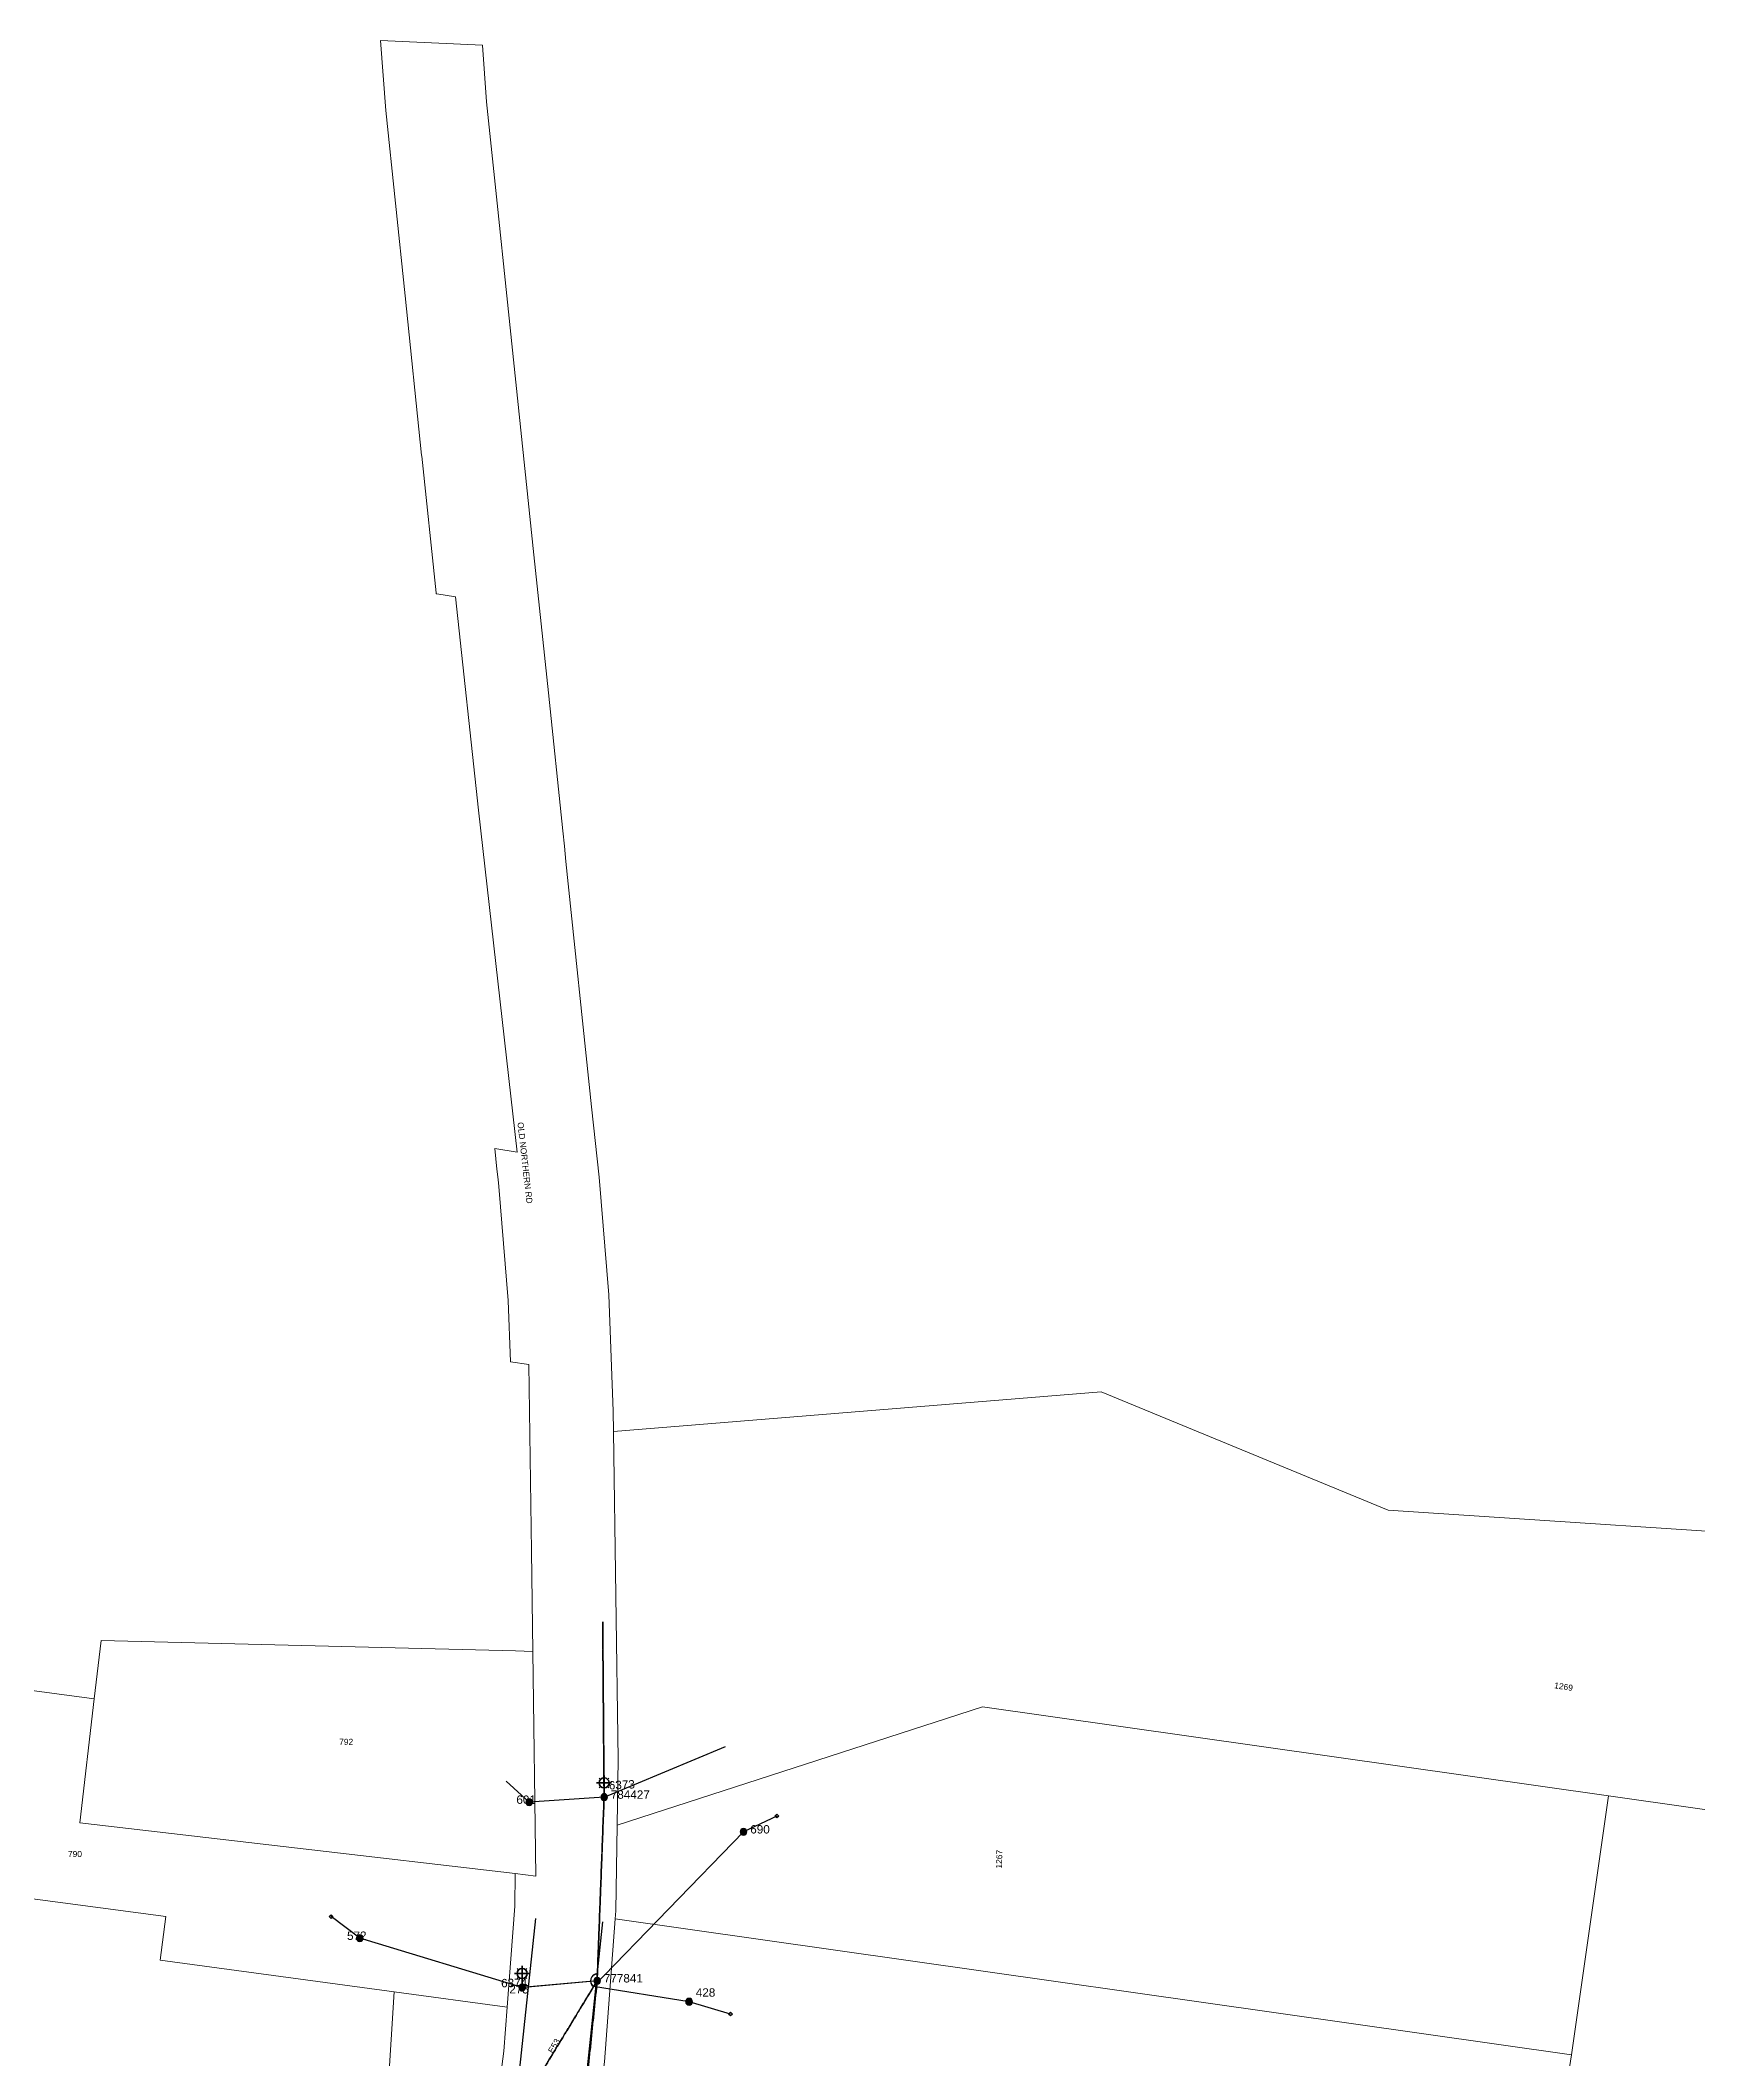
# Model space of a CAD drawing. Header units: metres. Extents: x 315515 to 317824, y 6273486 to 6276226.
# Drawn here: x 316444 to 316939, y 6275623 to 6276226 of the extents above; entities that cross this region are included whole.
import ezdxf
from ezdxf.enums import TextEntityAlignment as Align

# ---------------------------------------------------------------- set-up
doc = ezdxf.new("R2010")
doc.units = ezdxf.units.M
doc.linetypes.add('Cable Exist OH', pattern=[1, 1, 0])
doc.linetypes.add('CENTER', pattern=[2, 1.25, -0.25, 0.25, -0.25])
doc.layers.get('0').update_dxf_attribs({"color": 6})
for name, color, linetype in [('_User Miscellaneous11', 7, 'Continuous'), ('BITUMEN', 252, 'Continuous'), ('BITUMEN DRIVEWAY', 252, 'Continuous'), ('CENTRELINE', 252, 'Continuous'), ('DP164591', 5, 'Continuous'), ('Equip_SP_SL_EXT', 7, 'Continuous'), ('FURNITURE', 7, 'Continuous'), ('LINEMARKING', 7, 'Continuous'), ('LMA', 6, 'Continuous'), ('LMA- DRAIN', 6, 'Continuous'), ('LMA- SHOULDER', 252, 'Continuous'), ('Mains_HV_EXT', 1, 'Continuous'), ('Mains_LV_EXT', 7, 'Continuous'), ('Mains_SL_EXT', 3, 'Continuous'), ('SERVCOMMS', 2, 'Continuous'), ('SERVCOMMS_PIT', 252, 'Continuous'), ('SERVELEC', 2, 'Continuous'), ('Services_SP_EXT', 7, 'Continuous'), ('SupportsOH_SP_TR_HV_LV_SL_EXT', 7, 'Continuous')]:
    doc.layers.add(name, color=color, linetype=linetype)
doc.layers.add('Cadastre Land Parcels_SP_EXT', color=7, linetype='Continuous', lineweight=5)
doc.layers.add('Cadastre Roads_SP_EXT', color=9, linetype='Continuous', lineweight=5)
doc.styles.add('iecARIAL', font='arial.ttf', dxfattribs={"height": 2})
doc.styles.add('POLE_LABEL', font='arial.ttf')
doc.styles.add('ROMANS', font='Romans.shx', dxfattribs={"width": 0.85})
doc.styles.get("Standard").update_dxf_attribs({"font": 'arial.ttf'})

# ---------------------------------------------------------------- blocks, each defined once
blk = doc.blocks.new('SL_LANTERN_EXT')
at = {"lineweight": 40}
for p, q in [((0, 1.97), (0, 6.47)), ((-2.25, 4.22), (2.25, 4.22)), ((-1.46, 5.68), (-1.06, 5.28)), ((-1.46, 2.76), (-1.06, 3.16)), ((0, 0), (0, 2.72)), ((1.46, 5.68), (1.06, 5.28)), ((1.46, 2.76), (1.06, 3.16))]:
    blk.add_line(p, q, dxfattribs=at)
blk.add_circle((0, 4.22), 1.5, dxfattribs=at)
at = {"style": 'iecARIAL', "flags": 8}
blk.add_attdef('ASSET_NUM', (1.5, 1.5), '', height=2.5, dxfattribs=at)
for tag, p, height, flags in [('OPERATING_VOLTAGE', (0.98, -1.65), 0.2, 9), ('ORIENTATION', (0.98, -1.85), 0.2, 9), ('OWNED_BY', (0.98, -2.05), 0.2, 9), ('STATE', (0.98, -2.25), 0.2, 9), ('CONSTRUCTED_VOLTAGE', (0.98, -0.65), 0.2, 9), ('CONTROL_TYPE', (0.98, -0.85), 0.2, 9), ('LANTERN_PURPOSE', (0.98, -1.05), 0.2, 9), ('LANTERN_TYPE', (0.98, -1.25), 0.2, 9), ('NO_PHASES', (0.98, -1.45), 0.2, 9), ('USAGE', (0.98, -2.45), 0.2, 9), ('CEXIST', (0.98, -2.65), 0.2, 9), ('CNEW', (0.98, -2.85), 0.2, 9), ('CNUMBER', (0.98, -3.05), 0.2, 9), ('CREMOVE', (0.98, -3.25), 0.2, 9), ('CREPLACE', (0.98, -3.45), 0.2, 9), ('LKINGHEIGHT', (0.98, -3.65), 0.2, 9), ('LBRACKET', (0.98, -3.85), 0.2, 9), ('LBRACKETVOCAB', (0.98, -4.05), 0.2, 9), ('LCATEGORY', (0.98, -4.25), 0.2, 9), ('LCHARGE1', (0.98, -4.45), 0.2, 9), ('LCHARGE1PERCENT', (0.98, -4.65), 0.2, 9), ('LCHARGE2', (0.98, -4.85), 0.2, 9), ('LCHARGE2PERCENT', (0.98, -5.05), 0.2, 9), ('LCHARGE3', (0.98, -5.25), 0.2, 9), ('LCHARGE3PERCENT', (0.98, -5.45), 0.2, 9), ('LEXIST', (0.98, -5.65), 0.2, 9), ('LLAMP', (0.98, -5.85), 0.2, 9), ('LLAMPVOCAB', (0.98, -6.05), 0.2, 9), ('LNUMBER', (2.18, -3.25), 2.5, 8), ('STREETNAME', (0.98, -9.25), 0.2, 9), ('SUBURB', (0.98, -9.45), 0.2, 1), ('LMAST', (0.98, -6.25), 0.2, 9), ('LMASTVOCAB', (0.98, -6.45), 0.2, 9), ('LNEW', (0.98, -6.65), 0.2, 9), ('LANTNUMBER', (0.98, -6.85), 0.2, 9), ('LOUTREACH', (0.98, -7.25), 0.2, 9), ('LOUTREACHVOCAB', (0.98, -7.45), 0.2, 9), ('LRATECODE', (0.98, -7.65), 0.2, 9), ('LREMOVE', (0.98, -7.85), 0.2, 9), ('LREPLACE', (0.98, -8.05), 0.2, 9), ('LTYPE', (0.98, -8.25), 0.2, 9), ('LTYPEVOCAB', (0.98, -8.45), 0.2, 9), ('LEGEND', (0.98, -8.65), 0.2, 9), ('LOCATION', (0.98, -8.85), 0.2, 9), ('NOTES', (0.98, -9.05), 0.2, 9)]:
    blk.add_attdef(tag, p, '', height=height, dxfattribs=dict(flags=flags))
blk = doc.blocks.new('CCP_EXT')
blk.add_wipeout([(0, 0.57), (0.57, 0), (0, -0.57), (-0.57, 0)])
blk.add_lwpolyline([(-0.57, 0), (0, 0.57), (0.57, 0), (0, -0.57), (-0.57, 0)])
at = {"flags": 1}
blk.add_attdef('Z', (0, 0), '', height=0.2, dxfattribs=at)
at = {"flags": 9}
for tag, p in [('CCP_TYPE', (0, 0)), ('CONSTRUCTED_VOLTAGE', (0, -0.2)), ('OPERATING_VOLTAGE', (0, -0.6)), ('ORIENTATION', (0, -0.8)), ('OWNED_BY', (0, -1)), ('STATE', (0, -1.8)), ('NO_PHASES', (0, -0.4)), ('USAGE', (0, -1.2)), ('LEGEND', (0, -1.4)), ('LIFE_SUPPORT', (0, -1.6)), ('NOTES', (0, -2))]:
    blk.add_attdef(tag, text='', height=0.2, dxfattribs=at).set_placement(p, align=Align.MIDDLE_LEFT)
blk = doc.blocks.new('POLE_EXT')
blk.add_hatch(color=256).paths.add_polyline_path([(-1, 0, 1), (1, 0, 1)])
blk.add_lwpolyline([(-1, 0, 1), (1, 0, 1)], format="xyb", close=True)
for tag, height, flags, p in [('pNumber', 2.5, 8, (-17.84, 2.07)), ('OWNED_BY', 0.2, 9, (1.35, -0.4)), ('SPECIAL_USE', 0.2, 9, (1.35, -0.8)), ('STATE', 0.2, 9, (1.35, -1)), ('cLV', 0.2, 9, (1.35, -1.4)), ('hDepth', 0.2, 9, (1.35, -1.6)), ('hDia', 0.2, 9, (1.35, -1.8)), ('cHV', 0.2, 9, (1.35, -2)), ('cLinedev', 0.2, 9, (1.35, -3.4)), ('pExisting', 0.2, 9, (1.35, -3.8)), ('pFooting', 0.2, 9, (1.35, -4.4)), ('pNew', 0.2, 9, (1.35, -4.6)), ('pRelocate', 0.2, 9, (1.35, -5)), ('pRemove', 0.2, 9, (1.35, -5.2)), ('pReplace', 0.2, 9, (1.35, -5.4)), ('pStay', 0.2, 9, (1.35, -5.6)), ('pType', 0.2, 9, (1.35, -5.8)), ('cspan', 0.2, 9, (1.35, -6)), ('PARENT', 0.2, 9, (1.35, -0.6)), ('USAGE', 0.2, 9, (1.35, -1.2)), ('LBRACKET', 0.2, 9, (1.35, -2.2)), ('LExisting', 0.2, 9, (1.35, -2.4)), ('LANTNUMBER', 0.2, 9, (1.35, -2.6)), ('LOther', 0.2, 9, (1.35, -2.8)), ('LRemove', 0.2, 9, (1.35, -3)), ('LEGEND', 0.2, 9, (1.35, -3.2)), ('LOCATION', 0.2, 9, (1.35, -3.6)), ('PFNUMBER', 0.2, 9, (1.35, -4)), ('NEWPFNUMBER', 0.2, 9, (1.35, -4.2)), ('STREETNAME', 0.2, 9, (1.35, -6.2)), ('SUBURB', 0.2, 9, (1.35, -6.4)), ('OPERATED_BY', 0.2, 9, (1.36, -7.01)), ('NOTES', 0.2, 9, (1.35, -6.6)), ('MAINTAINED_BY', 0.2, 9, (1.36, -6.81))]:
    blk.add_attdef(tag, text='', height=height, dxfattribs=dict(flags=flags)).set_placement(p, align=Align.MIDDLE_LEFT)
at = {"style": 'POLE_LABEL'}
for tag, height, flags, p in [('STRUCTURE_PLANT_NUMBER', 0.2, 9, (1.35, 0.03)), ('ASSET_NUM', 2.5, 8, (2, 2)), ('STREET_CODE', 0.2, 9, (1.35, -0.2))]:
    blk.add_attdef(tag, text='', height=height, dxfattribs=dict(at, flags=flags)).set_placement(p, align=Align.MIDDLE_LEFT)
at = {"flags": 1}
blk.add_attdef('Z', (1.35, -7.33), '', height=0.2, dxfattribs=at)
blk = doc.blocks.new('A$C509F0ABC')
at = {"layer": 'SERVCOMMS'}
h = blk.add_hatch(color=256, dxfattribs=at)
edge = h.paths.add_edge_path()
edge.add_arc((163.38, 210.5), 0.157, 166.50957, 346.50957)
edge.add_line((163.53, 210.47), (163.68, 211.07))
edge.add_arc((163.52, 211.1), 0.157, 346.50957, 526.50957)
edge.add_line((163.37, 211.14), (163.23, 210.54))
h = blk.add_hatch(color=256, dxfattribs=at)
edge = h.paths.add_edge_path()
edge.add_arc((137.4, 197.25), 0.157, 165.98746, 345.98746)
edge.add_line((137.55, 197.22), (137.7, 197.81))
edge.add_arc((137.55, 197.85), 0.157, 345.98746, 525.98746)
edge.add_line((137.4, 197.89), (137.25, 197.29))
h = blk.add_hatch(color=256, dxfattribs=at)
edge = h.paths.add_edge_path()
edge.add_arc((130.39, 149.96), 0.157, -7.3337, 172.6663)
edge.add_line((130.23, 149.98), (130.15, 149.37))
edge.add_arc((130.31, 149.35), 0.157, 172.6663, 352.6663)
edge.add_line((130.46, 149.33), (130.54, 149.94))
at = {"layer": 'SERVCOMMS_PIT'}
h = blk.add_hatch(color=256, dxfattribs=at)
edge = h.paths.add_edge_path()
edge.add_arc((139.07, 106.37), 0.157, 173.53889, 353.53889)
edge.add_line((139.23, 106.36), (139.3, 106.97))
edge.add_arc((139.14, 106.99), 0.157, 353.53889, 533.53889)
edge.add_line((138.98, 107), (138.91, 106.39))
h = blk.add_hatch(color=256, dxfattribs=at)
edge = h.paths.add_edge_path()
edge.add_arc((138.56, 97.4), 0.157, 0.89808, 180.89808)
edge.add_line((138.4, 97.4), (138.41, 96.78))
edge.add_arc((138.57, 96.78), 0.157, 180.89808, 360.89808)
edge.add_line((138.73, 96.79), (138.72, 97.4))
at = {"layer": 'SERVELEC'}
h = blk.add_hatch(color=256, dxfattribs=at)
edge = h.paths.add_edge_path()
edge.add_arc((138.28, 198.03), 0.188, -7.43564, 352.56436)
h = blk.add_hatch(color=256, dxfattribs=at)
edge = h.paths.add_edge_path()
edge.add_arc((153.8, 183.95), 0.188, -7.43564, 352.56436)
h = blk.add_hatch(color=256, dxfattribs=at)
edge = h.paths.add_edge_path()
edge.add_arc((131.84, 148.76), 0.188, -7.43564, 352.56436)
h = blk.add_hatch(color=256, dxfattribs=at)
edge = h.paths.add_edge_path()
edge.add_arc((122.87, 103.72), 0.188, -7.43564, 352.56436)
h = blk.add_hatch(color=256, dxfattribs=at)
edge = h.paths.add_edge_path()
edge.add_arc((137.06, 105.95), 0.188, -7.43564, 352.56436)
at = {"layer": 'BITUMEN'}
for p, q in [((141.4, 219.9, 181.18), (144.26, 218.72, 181.19)), ((142.21, 222.79, 181.14), (146.14, 221.56, 181.18)), ((144.26, 218.72, 181.19), (146.99, 216.82, 181.17)), ((146.14, 221.56, 181.18), (149.59, 220.02, 181.06)), ((152.28, 219.91, 181.11), (148.2, 205.53, 181.75)), ((159.19, 217.71, 181.14), (156.34, 207.57, 181.6)), ((162.19, 217.01, 180.85), (160.32, 211.48, 181.18)), ((146.99, 216.82, 181.17), (148.13, 214.21, 181.24)), ((160.32, 211.48, 181.18), (158.23, 207.77, 181.4)), ((148.2, 205.53, 181.75), (144.48, 191.14, 182.46)), ((156.34, 207.57, 181.6), (155.25, 203.48, 181.8)), ((158.23, 207.77, 181.4), (156.34, 207.57, 181.6)), ((155.25, 203.48, 181.8), (151.57, 189.84, 182.47)), ((144.48, 191.14, 182.46), (140.73, 176.47, 183.16)), ((151.57, 189.84, 182.47), (150.6, 185.9, 182.64)), ((140.73, 176.47, 183.16), (137.5, 161.95, 183.93)), ((137.5, 161.95, 183.93), (135.19, 151.04, 184.41)), ((132.09, 148.91, 184.61), (131.96, 148.53, 184.63)), ((132.95, 148.87, 184.51), (132.09, 148.91, 184.61)), ((134.66, 148.51, 184.52), (132.95, 148.87, 184.51)), ((135.04, 150.33, 184.44), (134.66, 148.51, 184.52)), ((131.32, 142.27, 184.74), (133.36, 141.9, 184.78)), ((133.36, 141.9, 184.78), (131.78, 133.91, 185.07)), ((131.62, 133.1, 185.1), (131.51, 132.57, 185.12)), ((131.51, 132.57, 185.12), (129.08, 119.28, 185.55)), ((128.83, 117.9, 185.59), (126.85, 103.08, 185.91)), ((126.85, 103.08, 185.91), (125.74, 88.06, 185.87)), ((133.33, 93.24), (132.98, 87.36)), ((117.94, 86.36, 186.03), (120.08, 85.93, 185.94))]:
    blk.add_line(p, q, dxfattribs=at)
for p in [(141.4, 219.9, 181.18), (142.21, 222.79, 181.14), (144.26, 218.72, 181.19), (146.14, 221.56, 181.18), (149.59, 220.02, 181.06), (152.28, 219.91, 181.11), (159.19, 217.71, 181.14), (162.19, 217.01, 180.85), (146.99, 216.82, 181.17), (148.13, 214.21, 181.24), (160.32, 211.48, 181.18), (148.2, 205.53, 181.75), (156.34, 207.57, 181.6), (158.23, 207.77, 181.4), (155.25, 203.48, 181.8), (144.48, 191.14, 182.46), (151.57, 189.84, 182.47), (140.73, 176.47, 183.16), (137.5, 161.95, 183.93), (128.88, 148.64, 184.96), (131.96, 148.53, 184.63), (132.09, 148.91, 184.61), (132.95, 148.87, 184.51), (134.66, 148.51, 184.52), (128.15, 144.4, 185.05), (131.32, 142.27, 184.74), (133.36, 141.9, 184.78), (131.51, 132.57, 185.12), (128.83, 117.9, 185.59), (126.85, 103.08, 185.91), (136.35, 105.44, 185.36), (140.76, 105.02, 185.3), (137.27, 100.25, 185.37), (140.3, 101.41, 185.36), (123.92, 90.95, 185.81), (117.94, 86.36, 186.03), (119.48, 89.38, 185.97), (120.08, 85.93, 185.94), (125.74, 88.06, 185.87), (132.98, 87.36, 185.59)]:
    blk.add_point(p, dxfattribs=at)
at = {"layer": 'BITUMEN DRIVEWAY'}
for p, q in [((130.05, 148.59, 184.84), (128.88, 148.64, 184.96)), ((131.96, 148.53, 184.63), (130.71, 148.57, 184.76)), ((128.15, 144.4, 185.05), (129.95, 143.66, 184.83)), ((129.95, 143.66, 184.83), (131.32, 142.27, 184.74)), ((140.76, 105.02, 185.3), (136.35, 105.44, 185.36)), ((137.27, 100.25, 185.37), (134.28, 97.52, 185.56)), ((140.3, 101.41, 185.36), (137.27, 100.25, 185.37)), ((123.47, 91.02, 185.8), (123.02, 90.08, 185.86)), ((123.92, 90.95, 185.81), (123.47, 91.02, 185.8)), ((121.09, 89.35, 185.9), (119.48, 89.38, 185.97)), ((120.08, 85.93, 185.94), (122.48, 84.93, 185.77)), ((123.02, 90.08, 185.86), (121.09, 89.35, 185.9)), ((122.48, 84.93, 185.77), (122.88, 84.42, 185.75)), ((122.88, 84.42, 185.75), (123.4, 84.42, 185.76))]:
    blk.add_line(p, q, dxfattribs=at)
at = {"layer": 'BITUMEN DRIVEWAY', "extrusion": (-0.914303, -0.405031, 0), "elevation": -167.37}
blk.add_lwpolyline([(-41.18, 185.36), (-41.71, 185.83)], dxfattribs=at)
at = {"layer": 'BITUMEN DRIVEWAY'}
for p in [(129.95, 143.66, 184.83), (121.09, 89.35, 185.9), (122.48, 84.93, 185.77), (123.02, 90.08, 185.86), (123.4, 84.42, 185.76)]:
    blk.add_point(p, dxfattribs=at)
at = {"layer": 'CENTRELINE'}
for p, q in [((155.63, 218.86, 181.21), (151.74, 204.57, 181.88)), ((151.74, 204.57, 181.88), (147.92, 190, 182.6)), ((147.92, 190, 182.6), (144.33, 175.75, 183.26)), ((144.33, 175.75, 183.26), (140.95, 161.25, 183.97)), ((140.95, 161.25, 183.97), (137.94, 146.64, 184.55)), ((137.94, 146.64, 184.55), (135.14, 132.16, 185.05)), ((135.14, 132.16, 185.05), (132.39, 117.23, 185.5)), ((132.39, 117.23, 185.5), (130.39, 102.53, 185.8))]:
    blk.add_line(p, q, dxfattribs=at)
at = {"layer": 'CENTRELINE', "linetype": 'CENTER'}
blk.add_line((130.39, 102.53, 185.8), (129.36, 87.91, 185.83), dxfattribs=at)
at = {"layer": 'CENTRELINE'}
for p in [(155.63, 218.86, 181.21), (151.74, 204.57, 181.88), (147.92, 190, 182.6), (144.33, 175.75, 183.26), (140.95, 161.25, 183.97), (137.94, 146.64, 184.55), (135.14, 132.16, 185.05), (132.39, 117.23, 185.5), (130.39, 102.53, 185.8)]:
    blk.add_point(p, dxfattribs=at)
at = {"layer": 'DP164591'}
for p, q in [((207.13, 498.84), (196.99, 404.47)), ((217.1, 401.89), (227.26, 497.91)), ((195.44, 398.25), (196.99, 404.47)), ((195.44, 398.25), (184.25, 352.91)), ((195.84, 397.97), (195.44, 398.25)), ((215.86, 396.85), (217.1, 401.89)), ((203.74, 347.77), (215.86, 396.85)), ((184.25, 352.91), (170.52, 304.17)), ((189.93, 298.72), (203.74, 347.77)), ((137.39, 187.31), (170.52, 304.17)), ((148.87, 246.75), (164.88, 303.16)), ((178.2, 257.41), (189.93, 298.72)), ((166.47, 216.09), (178.2, 257.41)), ((132.35, 188.55), (148.87, 246.75)), ((156.9, 182.38), (166.47, 216.09)), ((124.97, 159.11), (132.35, 188.55)), ((137.39, 187.31), (128.02, 144.24)), ((140.12, 105.05), (156.9, 182.38)), ((0, 164.75), (129.32, 150.23)), ((15.17, 156.91), (8, 93.09)), ((128.02, 144.24), (15.17, 156.91)), ((123.43, 150.89), (124.97, 159.11)), ((128.02, 144.24), (120.04, 107.5)), ((120.04, 107.5), (119.21, 80.58)), ((136.82, -0.01), (140.12, 105.05)), ((119.21, 80.58), (8, 93.09)), ((119.21, 80.58), (116.82, 3.03))]:
    blk.add_line(p, q, dxfattribs=at)
for p in [(196.99, 404.47), (195.44, 398.25), (195.84, 397.97), (217.1, 401.89), (215.86, 396.85), (184.25, 352.91), (203.74, 347.77), (164.88, 303.16), (170.52, 304.17), (189.93, 298.72), (156.9, 182.38), (124.97, 159.11), (119.21, 80.58)]:
    blk.add_point(p, dxfattribs=at)
at = {"layer": 'FURNITURE'}
for p, q in [((136.66, 92.07, 185.47), (137.33, 92.09, 185.43)), ((137.66, 89.66, 185.41), (136.46, 89.7, 185.5))]:
    blk.add_line(p, q, dxfattribs=at)
at = {"layer": 'LINEMARKING'}
for p, q in [((152.58, 219.86, 181.12), (148.59, 205.44, 181.8)), ((158.81, 218.03, 181.17), (154.91, 203.72, 181.84)), ((148.59, 205.44, 181.8), (144.76, 191.07, 182.5)), ((154.91, 203.72, 181.84), (151.18, 189.52, 182.51)), ((144.76, 191.07, 182.5), (141.06, 176.43, 183.2)), ((151.18, 189.52, 182.51), (150.3, 185.97, 182.67)), ((141.06, 176.43, 183.2), (137.71, 161.91, 183.95)), ((137.71, 161.91, 183.95), (134.7, 147.31, 184.58)), ((134.7, 147.31, 184.58), (132.07, 133.86, 185.09)), ((131.96, 133.27, 185.11), (131.82, 132.57, 185.14)), ((131.82, 132.57, 185.14), (129.11, 117.83, 185.63)), ((129.11, 117.83, 185.63), (127.14, 103.05, 185.94)), ((127.14, 103.05, 185.94), (126.1, 88.09, 185.89)), ((133.01, 93.26, 185.58), (132.61, 87.8, 185.64))]:
    blk.add_line(p, q, dxfattribs=at)
for p in [(152.58, 219.86, 181.12), (158.81, 218.03, 181.17), (148.59, 205.44, 181.8), (154.91, 203.72, 181.84), (144.76, 191.07, 182.5), (151.18, 189.52, 182.51), (141.06, 176.43, 183.2), (137.71, 161.91, 183.95), (134.7, 147.31, 184.58), (131.82, 132.57, 185.14), (129.11, 117.83, 185.63), (127.14, 103.05, 185.94), (126.1, 88.09, 185.89), (132.61, 87.8, 185.64)]:
    blk.add_point(p, dxfattribs=at)
at = {"layer": 'LMA'}
blk.add_lwpolyline([(126.93, 82.35), (138.44, 81.48)], dxfattribs=at)
at = {"layer": 'LMA- DRAIN', "elevation": 185.83}
for points in [[(151.57, 185.65), (155.03, 197.12), (155.63, 197.39)], [(152.06, 185.53), (154.23, 192.96)], [(152.54, 185.39), (155.88, 196.83)], [(155.63, 197.39), (155.88, 196.83)], [(147.92, 160.3), (151.57, 185.65)], [(148.42, 160.23), (152.07, 185.58)], [(148.91, 160.16), (152.56, 185.51)], [(142.11, 129.18), (147.92, 160.3)], [(142.61, 129.09), (148.41, 160.19)], [(143.1, 129), (148.9, 160.07)], [(139.37, 116.47), (142.12, 129.21)], [(139.85, 116.37), (142.61, 129.11)], [(140.34, 116.26), (143.1, 129)], [(139.36, 116.46), (136.95, 105.38)], [(139.85, 116.37), (137.54, 105.33)], [(140.34, 116.26), (138.32, 105.25)]]:
    blk.add_lwpolyline(points, dxfattribs=at)
at = {"layer": 'LMA- DRAIN'}
blk.add_lwpolyline([(141.67, 128.04), (142.95, 127.88), (142.97, 128.02), (141.69, 128.19)], close=True, dxfattribs=at)
at = {"layer": 'LMA- SHOULDER'}
for p, q in [((151.57, 185.65, 182.64), (150.6, 185.9, 182.64)), ((133.33, 93.24, 185.83), (134.33, 93.17, 185.83))]:
    blk.add_line(p, q, dxfattribs=at)
for points, elevation in [([(151.57, 185.65), (147.65, 163.55)], 185.83), ([(143.94, 145.99), (147.65, 163.55)], 185.83), ([(143.94, 145.99), (138.14, 115.04)], 185.5), ([(134.33, 93.17), (138.14, 115.04)], 185.83)]:
    blk.add_lwpolyline(points, dxfattribs=dict(at, elevation=elevation))
at = {"layer": 'LMA- SHOULDER', "elevation": 185.83}
blk.add_lwpolyline([(129.18, 127.42), (127.83, 110.39), (128.62, 116.33), (128.83, 117.9), (129.08, 119.28), (130.52, 127.15)], close=True, dxfattribs=at)
at = {"layer": 'SERVCOMMS'}
for p, q in [((142.57, 215.92, 181.58), (143.7, 220.11, 181.78)), ((143.95, 221.03, 181.83), (144.43, 222.83, 181.91)), ((140.29, 207.41, 181.17), (141.35, 211.36, 181.36)), ((141.66, 212.54, 181.42), (142.35, 215.07, 181.54)), ((161.36, 201.87, 181.75), (164.62, 214.83, 181.04)), ((163.23, 210.54, 181.22), (163.37, 211.14, 181.22)), ((139.33, 204.07, 182.1), (140.29, 207.41, 181.91)), ((137.47, 197.55, 182.48), (137.89, 199.01, 182.39)), ((138.12, 199.8, 182.35), (139.06, 203.12, 182.16)), ((157.1, 185.56, 182.35), (161.36, 201.87, 181.75)), ((136.38, 191.95, 182.58), (136.79, 194.07, 182.54)), ((136.94, 194.83, 182.53), (137.47, 197.55, 182.48)), ((137.25, 197.29, 182.48), (137.4, 197.89, 182.48)), ((137.55, 197.22, 182.48), (137.7, 197.81, 182.48)), ((136.38, 191.95, 182.58), (134.27, 178.81, 183.4)), ((154.15, 173.45, 182.9), (157.1, 185.56, 182.35)), ((134.1, 177.74, 183.46), (132.11, 162.81, 184.12)), ((134.15, 178.05, 183.44), (134.1, 177.74, 183.46)), ((150.58, 158.75, 183.6), (154.15, 173.45, 182.9)), ((132.11, 162.81, 184.12), (130.71, 152.3, 184.52)), ((148.06, 147.77, 184.04), (150.58, 158.75, 183.6)), ((130.61, 151.52, 184.55), (130.31, 149.26, 184.64)), ((130.23, 149.98, 184.66), (130.15, 149.37, 184.66)), ((130.31, 149.26, 184.64), (130.6, 148.89, 184.67)), ((130.54, 149.94, 184.66), (130.46, 149.33, 184.66)), ((130.6, 148.89, 184.67), (131.52, 148.76, 184.56)), ((147.63, 145.93, 184.12), (147.82, 146.75, 184.08)), ((144.37, 131.07, 184.59), (147.25, 144.19, 184.17)), ((140.84, 116.46, 184.99), (143.57, 127.76, 184.68)), ((143.8, 128.68, 184.65), (144.37, 131.07, 184.59)), ((140.36, 113.75, 184.99), (140.84, 116.46, 185.04)), ((139.11, 106.68, 185.13), (139.7, 110.05, 185.2)), ((139.87, 110.99, 185.06), (140.22, 112.96, 185.1)), ((139.11, 106.68, 185.2), (138.83, 103.11, 185.29)), ((138.62, 100.33, 185.37), (138.57, 97.09, 185.42)), ((138.76, 102.19, 185.32), (138.62, 100.33, 185.37))]:
    blk.add_line(p, q, dxfattribs=at)
at = {"layer": 'SERVCOMMS', "extrusion": (-0.976798, 0.214164, 0), "elevation": -112.95}
blk.add_lwpolyline([(-173.45, 184.14), (-174.16, 184.12)], dxfattribs=at)
at = {"layer": 'SERVCOMMS'}
for centre, start, end in [((163.52, 211.1, 181.22), 346.50957, 166.50957), ((163.38, 210.5, 181.22), 166.50957, 346.50957), ((137.4, 197.25, 182.48), 165.98746, 345.98746), ((137.55, 197.85, 182.48), 345.98746, 165.98746), ((130.31, 149.35, 184.66), 172.6663, 352.6663), ((130.39, 149.96, 184.66), 352.6663, 172.6663)]:
    blk.add_arc(centre, 0.157, start, end, dxfattribs=at)
for p in [(144.43, 222.83, 181.17), (164.62, 214.83, 181.04), (140.29, 207.41, 181.91), (163.45, 210.8, 181.22), (161.36, 201.87, 181.75), (137.47, 197.55, 182.48), (136.38, 191.95, 182.58), (157.1, 185.56, 182.35), (134.1, 177.74, 183.46), (154.15, 173.45, 182.9), (132.11, 162.81, 184.12), (150.58, 158.75, 183.6), (130.31, 149.26, 184.64), (130.35, 149.65, 184.66), (130.6, 148.89, 184.67), (131.52, 148.76, 184.56), (147.63, 145.93, 184.12), (144.37, 131.07, 184.59), (140.84, 116.46, 184.99), (138.62, 100.33, 185.37)]:
    blk.add_point(p, dxfattribs=at)
at = {"layer": 'SERVCOMMS_PIT'}
for p, q in [((138.4, 97.4, 185.42), (138.41, 96.78, 185.42)), ((138.72, 97.4, 185.42), (138.73, 96.79, 185.42))]:
    blk.add_line(p, q, dxfattribs=at)
at = {"layer": 'SERVCOMMS_PIT', "elevation": 185.2}
for points in [[(138.91, 106.39), (138.98, 107)], [(139.23, 106.36), (139.3, 106.97)]]:
    blk.add_lwpolyline(points, dxfattribs=at)
for points in [[(138.91, 106.39, 1), (139.23, 106.36)], [(139.3, 106.97, 1), (138.98, 107)]]:
    blk.add_lwpolyline(points, format="xyb", dxfattribs=at)
at = {"layer": 'SERVCOMMS_PIT'}
for centre, start, end in [((138.56, 97.4, 185.42), 0.89808, 180.89808), ((138.57, 96.78, 185.42), 180.89808, 0.89808)]:
    blk.add_arc(centre, 0.157, start, end, dxfattribs=at)
for p in [(139.11, 106.68, 185.2), (138.57, 97.09, 185.42)]:
    blk.add_point(p, dxfattribs=at)
at = {"layer": 'SERVELEC'}
for p, q in [((137.61, 192.9, 182.7), (137.52, 192.2, 182.73)), ((138.28, 198.03, 182.47), (137.82, 194.54, 182.63)), ((138.28, 198.03, 182.47), (153.8, 183.95, 182.57)), ((137.38, 191.14, 182.78), (135.04, 173.21, 183.56)), ((134.8, 171.39, 183.64), (133.91, 164.58, 183.94)), ((133.5, 161.46, 184.08), (132.87, 156.63, 184.29)), ((132.26, 151.94, 184.49), (131.84, 148.76, 184.63)), ((132.74, 155.64, 184.33), (132.39, 152.91, 184.45)), ((129.15, 135.21, 184.67), (131.2, 145.53, 185)), ((131.41, 146.59, 185.04), (131.84, 148.76, 185.11)), ((126.23, 120.56, 185.67), (128.75, 133.22, 186.08)), ((122.87, 103.72, 185.13), (125.5, 116.91, 185.56)), ((125.68, 117.83, 185.59), (125.81, 118.48, 185.61)), ((122.87, 103.72, 185.32), (137.06, 105.95, 186.08))]:
    blk.add_line(p, q, dxfattribs=at)
for centre in [(138.28, 198.03, 182.47), (153.8, 183.95, 182.57), (131.84, 148.76, 185.11), (122.87, 103.72, 185.13), (137.06, 105.95, 186.08)]:
    blk.add_circle(centre, 0.188, dxfattribs=at)
for p in [(138.28, 198.03, 182.47), (153.8, 183.95, 182.57), (131.84, 148.76, 184.63), (122.87, 103.72, 186.08)]:
    blk.add_point(p, dxfattribs=at)
at = {"layer": 'Defpoints', "style": 'ROMANS', "width": 0.85}
for s, rotation, p in [('TPIT', 76.50957, (164.13, 210.11, 181.22)), ('TPIT', 76.31421, (137.06, 197.15, 182.48)), (' PP', 352.56436, (138.33, 197.78, 182.47)), (' PP', 352.56436, (153, 183.28, 182.57)), ('TPIT', 262.6663, (129.71, 150.24, 184.97)), (' PP', 352.56436, (131.8, 148.4, 185.11)), (' PP', 352.56436, (122.74, 104.04, 185.13)), (' PP', 352.56436, (136.96, 105.75, 186.08)), ('TPIT', 83.53889, (139.74, 106.09, 185.2)), ('TPIT', 270.89808, (138.83, 97.61, 185.42))]:
    blk.add_text(s, height=0.4, rotation=rotation, dxfattribs=at).set_placement(p)
at = {"layer": 'Defpoints', "linetype": 'Continuous', "style": 'ROMANS', "width": 0.85}
for rotation, p in [(2.79845, (136.33, 92.3)), (358.4492, (136.46, 89.93, 185.48))]:
    blk.add_text('SIGN', height=0.4, rotation=rotation, dxfattribs=at).set_placement(p)

msp = doc.modelspace()

# ---------------------------------------------------------------- linework, layer by layer
at = {"layer": 'Cadastre Land Parcels_SP_EXT', "linetype": 'Continuous'}
for points in [[(317183.288, 6275764.684), (317124.365, 6275768.57), (316846.721, 6275786.881), (316761.053, 6275822.204), (316615.424, 6275810.362), (316616.824, 6275712.497), (316616.534, 6275692.857), (316725.597, 6275728.214), (316912.485, 6275701.64), (317040.406, 6275683.404), (317142.224, 6275668.954), (317169.304, 6275665.11), (317183.288, 6275764.684)], [(316460.408, 6275730.608), (316215.199, 6275763.393), (316207.643, 6275702.237), (316371.526, 6275680.284), (316481.855, 6275665.588), (316480.12, 6275652.61), (316550.027, 6275643.14), (316583.749, 6275638.602), (316585.975, 6275668.72), (316586.076, 6275678.427), (316456.111, 6275693.618), (316460.408, 6275730.608)], [(316116.751, 6275714.328), (315873.748, 6275746.654), (315861.931, 6275664.093), (316045.043, 6275636.098), (316128.409, 6275624.936), (316154.244, 6275621.479), (316303.68, 6275601.487), (316358.887, 6275594.09), (316573.768, 6275565.325), (316574.937, 6275571.304), (316545.726, 6275575.213), (316550.027, 6275643.14), (316480.12, 6275652.61), (316481.855, 6275665.588), (316371.526, 6275680.284), (316207.643, 6275702.237), (316126.705, 6275713.003), (316116.751, 6275714.328)], [(316591.404, 6275744.74), (316586.186, 6275744.88), (316462.481, 6275748.04), (316460.408, 6275730.608), (316456.111, 6275693.618), (316586.076, 6275678.427), (316592.306, 6275677.708), (316591.404, 6275744.74)], [(316615.976, 6275664.957), (316901.479, 6275624.349), (316912.485, 6275701.64), (316725.597, 6275728.214), (316616.534, 6275692.857), (316616.15, 6275667.298), (316615.976, 6275664.957)], [(317040.406, 6275683.404), (316912.485, 6275701.64), (316901.479, 6275624.349), (316889.272, 6275547.063), (317018.451, 6275528.962), (317040.406, 6275683.404)], [(316901.479, 6275624.349), (316615.976, 6275664.957), (316612.805, 6275622.257), (316610.037, 6275601.462), (316623.018, 6275584.4), (316889.272, 6275547.063), (316901.479, 6275624.349)], [(316574.937, 6275571.304), (316577.072, 6275582.406), (316579.947, 6275604.156), (316582.76, 6275625.433), (316583.749, 6275638.602), (316550.027, 6275643.14), (316545.726, 6275575.213), (316574.937, 6275571.304)]]:
    msp.add_lwpolyline(points, close=True, dxfattribs=at)
at = {"layer": 'Cadastre Roads_SP_EXT', "linetype": 'Continuous'}
msp.add_lwpolyline([(316612.805, 6275622.257), (316615.976, 6275664.957), (316616.15, 6275667.298), (316616.534, 6275692.857), (316616.824, 6275712.497), (316615.424, 6275810.362), (316615.327, 6275816.409), (316614.038, 6275851.21), (316611.151, 6275886.311), (316608.935, 6275907.289), (316601.283, 6275980.555), (316600.807, 6275985.108), (316600.332, 6275989.655), (316596.023, 6276030.898), (316591.682, 6276072.037), (316583.643, 6276149.308), (316580.75, 6276176.994), (316577.581, 6276207.298), (316576.326, 6276224.199), (316561.1, 6276224.897), (316545.938, 6276225.593), (316545.938, 6276225.593), (316547.49, 6276204.696), (316553.275, 6276149.344), (316558.153, 6276101.803), (316558.216, 6276101.523), (316562.478, 6276060.676), (316562.48, 6276060.418), (316562.706, 6276060.392), (316568.297, 6276059.555), (316575.118, 6275995.815), (316579.023, 6275961.482), (316586.742, 6275893.712), (316580.033, 6275894.879), (316580.667, 6275888.719), (316581.003, 6275885.634), (316581.226, 6275883.509), (316584.002, 6275849.441), (316584.689, 6275831.157), (316590.204, 6275830.358), (316590.99, 6275774.647), (316591.404, 6275744.74), (316592.306, 6275677.708), (316586.076, 6275678.427), (316585.975, 6275668.72), (316583.749, 6275638.602), (316582.76, 6275625.433), (316579.947, 6275604.156)], dxfattribs=at)
at = {"layer": 'Mains_HV_EXT', "linetype": 'Cable Exist OH'}
for points in [[(316610.58, 6275646.438), (316612.654, 6275701.273), (316612.236, 6275753.584)], [(316583.72, 6275602.271), (316610.58, 6275646.438)]]:
    msp.add_lwpolyline(points, dxfattribs=at)
at = {"layer": 'Mains_HV_EXT', "linetype": 'Continuous'}
msp.add_lwpolyline([(316610.671, 6275648.436, 0.7860632), (316609.582, 6275644.705)], format="xyb", dxfattribs=at)
at = {"layer": 'Mains_LV_EXT', "linetype": 'Cable Exist OH'}
for points in [[(316612.236, 6275753.584), (316612.654, 6275701.287)], [(316612.654, 6275701.287), (316612.654, 6275701.273), (316610.587, 6275646.636)], [(316610.587, 6275646.636), (316610.58, 6275646.438), (316583.738, 6275602.3)]]:
    msp.add_lwpolyline(points, dxfattribs=at)
at = {"layer": 'Mains_LV_EXT', "linetype": 'Continuous'}
msp.add_lwpolyline([(316610.661, 6275648.571, 0.7290853), (316609.518, 6275644.691)], format="xyb", dxfattribs=at)
at = {"layer": 'Mains_SL_EXT', "linetype": 'Cable Exist OH'}
for points in [[(316612.654, 6275701.273), (316610.58, 6275646.438)], [(316610.58, 6275646.438), (316583.72, 6275602.271), (316578.507, 6275570.759)], [(316610.58, 6275646.438), (316588.18, 6275644.405)], [(316610.58, 6275646.438), (316605.852, 6275600.444)]]:
    msp.add_lwpolyline(points, dxfattribs=at)
at = {"layer": 'Services_SP_EXT'}
for points in [[(316612.654, 6275701.273), (316648.87, 6275716.364)], [(316612.654, 6275701.273), (316590.294, 6275699.755), (316583.416, 6275705.989)]]:
    msp.add_lwpolyline(points, dxfattribs=at)

# ---------------------------------------------------------------- block references
at = {"layer": '_User Miscellaneous11'}
msp.add_blockref('A$C509F0ABC', (316385.058, 6275166.165), dxfattribs=at)
at = {"layer": 'Equip_SP_SL_EXT'}
ref = msp.add_blockref('SL_LANTERN_EXT', (316612.654, 6275701.273), dxfattribs=at)
ref.add_attrib('ASSET_NUM', '6373', dxfattribs={"layer": '0', "height": 2.5, "rotation": 2.613499, "style": 'iecARIAL'}).set_placement((316614.154, 6275702.773), align=Align.BOTTOM_LEFT)
ref = msp.add_blockref('SL_LANTERN_EXT', (316588.18, 6275644.405), dxfattribs=at)
ref.add_attrib('ASSET_NUM', '6374', dxfattribs={"layer": '0', "height": 2.5, "rotation": 1.301236, "style": 'iecARIAL'}).set_placement((316589.68, 6275645.905), align=Align.MIDDLE_RIGHT)
at = {"layer": 'SupportsOH_SP_TR_HV_LV_SL_EXT'}
ref = msp.add_blockref('POLE_EXT', (316612.654, 6275701.273), dxfattribs=at)
ref.add_attrib('ASSET_NUM', '784427', dxfattribs={"layer": '0', "height": 2.5, "style": 'POLE_LABEL'}).set_placement((316614.654, 6275702.023), align=Align.MIDDLE_LEFT)
ref = msp.add_blockref('POLE_EXT', (316590.294, 6275699.755), dxfattribs=at)
ref.add_attrib('ASSET_NUM', '601', dxfattribs={"layer": '0', "height": 2.5, "style": 'POLE_LABEL'}).set_placement((316592.294, 6275700.505), align=Align.MIDDLE_RIGHT)
ref = msp.add_blockref('POLE_EXT', (316539.744, 6275659.148), dxfattribs=at)
ref.add_attrib('ASSET_NUM', '572', dxfattribs={"layer": '0', "height": 2.5, "style": 'POLE_LABEL'}).set_placement((316541.744, 6275659.898), align=Align.MIDDLE_RIGHT)
ref = msp.add_blockref('POLE_EXT', (316588.18, 6275644.405), dxfattribs=at)
ref.add_attrib('ASSET_NUM', '275', dxfattribs={"layer": '0', "height": 2.5, "style": 'POLE_LABEL'}).set_placement((316590.18, 6275645.155), align=Align.TOP_RIGHT)
ref = msp.add_blockref('POLE_EXT', (316610.58, 6275646.438), dxfattribs=at)
ref.add_attrib('ASSET_NUM', '777841', dxfattribs={"layer": '0', "height": 2.5, "style": 'POLE_LABEL'}).set_placement((316612.58, 6275647.188), align=Align.MIDDLE_LEFT)
ref = msp.add_blockref('POLE_EXT', (316638.026, 6275640.2), dxfattribs=at)
ref.add_attrib('ASSET_NUM', '428', dxfattribs={"layer": '0', "height": 2.5, "style": 'POLE_LABEL'}).set_placement((316640.026, 6275640.95), align=Align.BOTTOM_LEFT)

# ---------------------------------------------------------------- texts
at = {"layer": 'Cadastre Land Parcels_SP_EXT'}
for s, rotation, p in [('1269', 351.256417, (316896.185, 6275733.781)), ('1267', 87.662103, (316731.37, 6275679.886))]:
    msp.add_text(s, height=1.8, rotation=rotation, dxfattribs=at).set_placement(p)
for s, p in [('792', (316533.567, 6275716.86)), ('790', (316452.608, 6275683.384))]:
    msp.add_text(s, height=1.8, dxfattribs=at).set_placement(p)
at = {"layer": 'Cadastre Roads_SP_EXT'}
msp.add_text('OLD NORTHERN RD', height=1.8, rotation=276.450808, dxfattribs=at).set_placement((316586.788, 6275902.608))
at = {"layer": 'Mains_LV_EXT'}
msp.add_text('E53', height=1.8, rotation=58.694272, dxfattribs=at).set_placement((316597.319, 6275624.633))

# ---------------------------------------------------------------- next in the draw order: block references
at = {"layer": 'Services_SP_EXT'}
for p in [(316664.226, 6275695.616), (316531.147, 6275665.605), (316650.399, 6275636.509)]:
    msp.add_blockref('CCP_EXT', p, dxfattribs=at)

# ---------------------------------------------------------------- next in the draw order: linework, layer by layer
for points in [[(316664.226, 6275695.615), (316654.287, 6275690.903), (316609.541, 6275644.729)], [(316610.58, 6275646.438), (316588.18, 6275644.405), (316539.744, 6275659.148), (316531.147, 6275665.605)], [(316650.399, 6275636.509), (316638.026, 6275640.2), (316609.541, 6275644.729)]]:
    msp.add_lwpolyline(points, dxfattribs=at)

# ---------------------------------------------------------------- next in the draw order: block references
at = {"layer": 'SupportsOH_SP_TR_HV_LV_SL_EXT'}
ref = msp.add_blockref('POLE_EXT', (316654.287, 6275690.903), dxfattribs=at)
ref.add_attrib('ASSET_NUM', '690', dxfattribs={"layer": '0', "height": 2.5, "style": 'POLE_LABEL'}).set_placement((316656.287, 6275691.653), align=Align.MIDDLE_LEFT)

doc.saveas('drawing.dxf')
